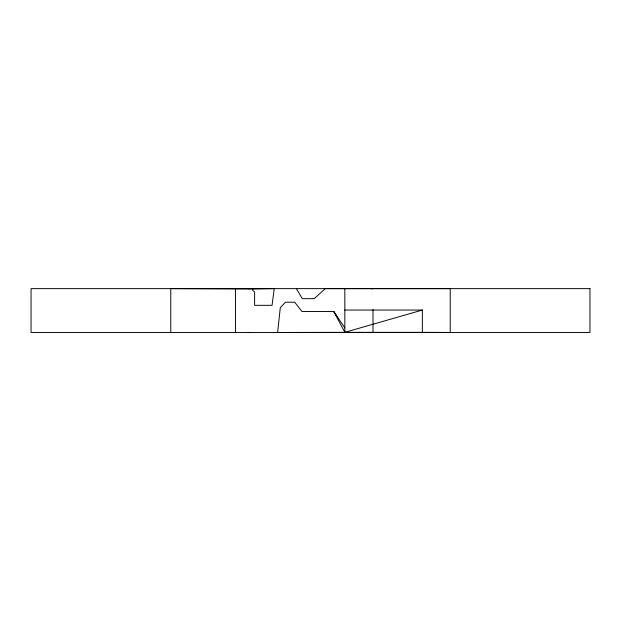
<?xml version="1.0" encoding="UTF-8"?>
<svg xmlns="http://www.w3.org/2000/svg" width="621" height="621" viewBox="0 0 621 621"><rect width="100%" height="100%" fill="white"/><g stroke="black" fill="none" stroke-linecap="round" stroke-linejoin="round"><path stroke-width="0.93" d="M344.834 327.904L333.749 311.517L302.023 311.517L294.742 302.217L285.419 302.217L280.273 307.721L277.626 332.476L344.834 332.336L422.358 310.05L422.358 332.336L450.225 332.476L450.225 288.625L325.311 288.625L314.195 298.67L302.256 298.67L296.419 288.625M252.77 289.006L274.218 288.625L272.045 305.33L254.61 305.33L254.61 291.878L252.77 290.527L252.77 289.006L170.775 288.625L170.775 332.476M344.834 310.05L422.358 310.05M336.916 316.384L333.749 311.517L344.834 332.336L422.358 332.336M248.004 288.633L250.139 288.633M248.012 332.483L250.139 332.483M370.869 332.476L372.996 332.476L372.996 309.6M344.834 288.517L344.834 332.336M235.545 289.006L235.545 332.476M589.95 288.625L31.05 288.625L31.05 332.476L589.95 332.476L589.95 288.625M372.996 288.625L370.861 288.625L372.996 288.625"/></g></svg>
